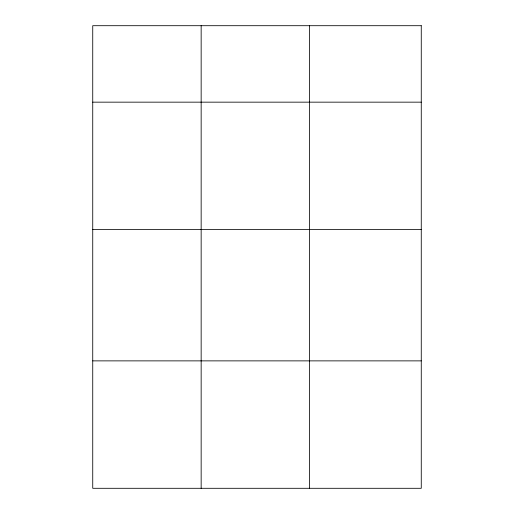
<?xml version="1.0" encoding="UTF-8"?>
<svg xmlns="http://www.w3.org/2000/svg" width="514" height="514" viewBox="0 0 514 514"><rect width="100%" height="100%" fill="white"/><g stroke="black" fill="none" stroke-linecap="round" stroke-linejoin="round"><path stroke-width="0.77" d="M92.738 102.157L421.262 102.157M92.738 229.585L421.262 229.585M92.738 360.873L421.262 360.873M309.563 25.7L309.563 488.3M201.154 25.7L201.154 488.3M421.262 25.7L92.738 25.7L92.738 488.3L421.262 488.3L421.262 25.7"/></g></svg>
